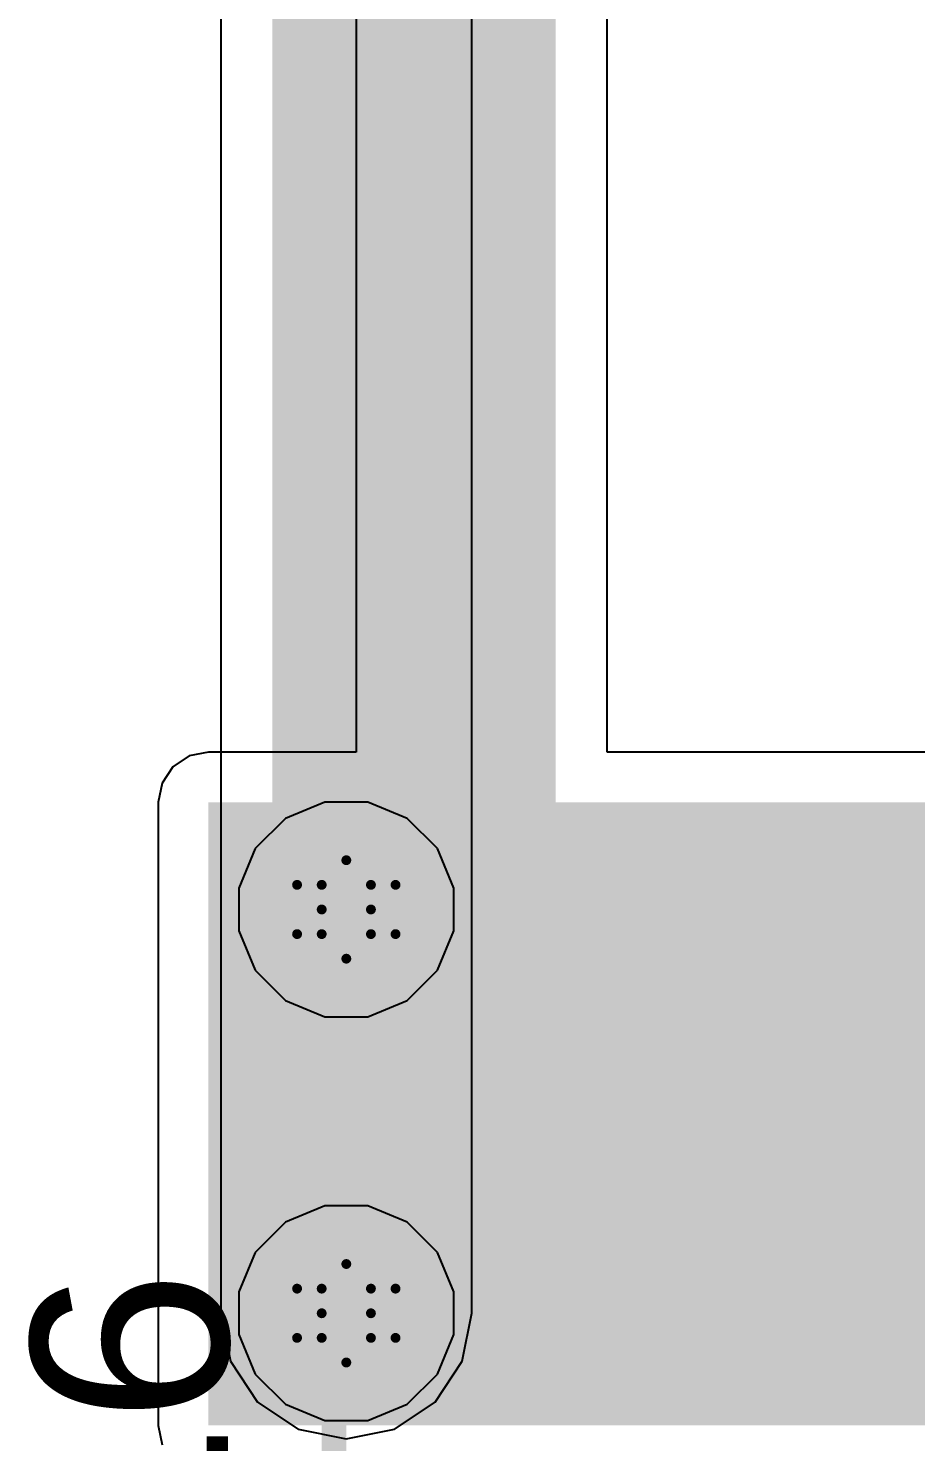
# Model space of a CAD drawing. Header units: inches. Extents: x 24 to 500, y 68 to 269.
# Drawn here: x 253.73 to 258.31, y 92.95 to 100.25 of the extents above; entities that cross this region are included whole.
import ezdxf

# ---------------------------------------------------------------- set-up
doc = ezdxf.new("R2010")
doc.units = ezdxf.units.IN
for name, color, linetype in [('Bottom Layer', 5, 'Continuous'), ('Drill Drawing', 1, 'Continuous'), ('Layer 1', 16, 'Continuous'), ('Layer 2', 76, 'Continuous'), ('Top Layer', 1, 'Continuous'), ('Top Overlay', 2, 'Continuous'), ('Top Paste', 8, 'Continuous'), ('Top Solder', 216, 'Continuous'), ('Via Holes', 16, 'Continuous')]:
    doc.layers.add(name, color=color, linetype=linetype)
doc.styles.add('Arial', font='', dxfattribs={"height": 0.2})
doc.styles.get('Arial').set_extended_font_data('Arial')

# ---------------------------------------------------------------- blocks, each defined once
blk = doc.blocks.new('RVT1E100M0405__62')
at = {"layer": 'Top Layer'}
for points in [[(-3.1, 0.8), (-0.5, 0.8), (-0.5, -0.8), (-3.1, -0.8)], [(0.5, 0.8), (3.1, 0.8), (3.1, -0.8), (0.5, -0.8)]]:
    blk.add_hatch(color=1, dxfattribs=at).paths.add_polyline_path(points)
at = {"layer": 'Top Paste'}
for points in [[(-3.1, 0.8), (-0.5, 0.8), (-0.5, -0.8), (-3.1, -0.8)], [(0.5, 0.8), (3.1, 0.8), (3.1, -0.8), (0.5, -0.8)]]:
    blk.add_hatch(color=8, dxfattribs=at).paths.add_polyline_path(points)
at = {"layer": 'Top Solder'}
for points in [[(-3.2016, 0.9016), (-0.3984, 0.9016), (-0.3984, -0.9016), (-3.2016, -0.9016)], [(0.3984, 0.9016), (3.2016, 0.9016), (3.2016, -0.9016), (0.3984, -0.9016)]]:
    blk.add_hatch(color=216, dxfattribs=at).paths.add_polyline_path(points)
at = {"layer": 'Top Overlay'}
for points in [[(-2.159, 1.524, 0.127, 0.127, 0), (-1.4605, 2.2225, 0.127, 0.127, 0)], [(-1.27, 2.2225, 0.127, 0.127, 0), (-1.4605, 2.2225, 0.127, 0.127, 0)], [(2.159, 2.2225, 0.127, 0.127, 0), (-1.27, 2.2225, 0.127, 0.127, 0)], [(2.159, 0.9906, 0.127, 0.127, 0), (2.159, 2.2225, 0.127, 0.127, 0)], [(-2.7432, 0.9398, 0.127, 0.127, 0), (-2.7432, 1.651, 0.127, 0.127, 0)], [(-2.159, 0.9652, 0.127, 0.127, 0), (-2.159, 1.524, 0.127, 0.127, 0)], [(-2.3876, 1.2954, 0.127, 0.127, 0), (-3.0988, 1.2954, 0.127, 0.127, 0)], [(-2.159, -1.524, 0.127, 0.127, 0), (-2.159, -0.9652, 0.127, 0.127, 0)], [(2.159, -2.2225, 0.127, 0.127, 0), (2.159, -0.9906, 0.127, 0.127, 0)], [(-1.4605, -2.2225, 0.127, 0.127, 0), (-2.159, -1.524, 0.127, 0.127, 0)], [(-1.27, -2.2225, 0.127, 0.127, 0), (-1.4605, -2.2225, 0.127, 0.127, 0)], [(2.159, -2.2225, 0.127, 0.127, 0), (-1.27, -2.2225, 0.127, 0.127, 0)]]:
    blk.add_lwpolyline(points, format="xyseb", dxfattribs=at)
for points in [[(-1.4923, 2.2225, 0.0635, 0.0635, 1), (-1.4288, 2.2225, 0.0635, 0.0635, 1)], [(-1.4923, 2.2225, 0.0635, 0.0635, 1), (-1.4288, 2.2225, 0.0635, 0.0635, 1)], [(-1.3018, 2.2225, 0.0635, 0.0635, 1), (-1.2383, 2.2225, 0.0635, 0.0635, 1)], [(-1.3018, 2.2225, 0.0635, 0.0635, 1), (-1.2383, 2.2225, 0.0635, 0.0635, 1)], [(2.1272, 2.2225, 0.0635, 0.0635, 1), (2.1907, 2.2225, 0.0635, 0.0635, 1)], [(2.1272, 2.2225, 0.0635, 0.0635, 1), (2.1907, 2.2225, 0.0635, 0.0635, 1)], [(-2.775, 1.651, 0.0635, 0.0635, 1), (-2.7115, 1.651, 0.0635, 0.0635, 1)], [(-2.1908, 1.524, 0.0635, 0.0635, 1), (-2.1273, 1.524, 0.0635, 0.0635, 1)], [(-2.1908, 1.524, 0.0635, 0.0635, 1), (-2.1273, 1.524, 0.0635, 0.0635, 1)], [(-3.1306, 1.2954, 0.0635, 0.0635, 1), (-3.0671, 1.2954, 0.0635, 0.0635, 1)], [(-2.4194, 1.2954, 0.0635, 0.0635, 1), (-2.3559, 1.2954, 0.0635, 0.0635, 1)], [(-2.1908, 0.9652, 0.0635, 0.0635, 1), (-2.1273, 0.9652, 0.0635, 0.0635, 1)], [(2.1272, 0.9906, 0.0635, 0.0635, 1), (2.1907, 0.9906, 0.0635, 0.0635, 1)], [(-2.775, 0.9398, 0.0635, 0.0635, 1), (-2.7115, 0.9398, 0.0635, 0.0635, 1)], [(-2.1908, -0.9652, 0.0635, 0.0635, 1), (-2.1273, -0.9652, 0.0635, 0.0635, 1)], [(2.1272, -0.9906, 0.0635, 0.0635, 1), (2.1907, -0.9906, 0.0635, 0.0635, 1)], [(-2.1908, -1.524, 0.0635, 0.0635, 1), (-2.1273, -1.524, 0.0635, 0.0635, 1)], [(-2.1908, -1.524, 0.0635, 0.0635, 1), (-2.1273, -1.524, 0.0635, 0.0635, 1)], [(-1.4923, -2.2225, 0.0635, 0.0635, 1), (-1.4288, -2.2225, 0.0635, 0.0635, 1)], [(-1.4923, -2.2225, 0.0635, 0.0635, 1), (-1.4288, -2.2225, 0.0635, 0.0635, 1)], [(-1.3018, -2.2225, 0.0635, 0.0635, 1), (-1.2383, -2.2225, 0.0635, 0.0635, 1)], [(-1.3018, -2.2225, 0.0635, 0.0635, 1), (-1.2383, -2.2225, 0.0635, 0.0635, 1)], [(2.1272, -2.2225, 0.0635, 0.0635, 1), (2.1907, -2.2225, 0.0635, 0.0635, 1)], [(2.1272, -2.2225, 0.0635, 0.0635, 1), (2.1907, -2.2225, 0.0635, 0.0635, 1)]]:
    blk.add_lwpolyline(points, format="xyseb", close=True, dxfattribs=at)

msp = doc.modelspace()

# ---------------------------------------------------------------- hatches: boundary and pattern name
at = {"layer": 'Bottom Layer'}
h = msp.add_hatch(color=5, dxfattribs=at)
edge = h.paths.add_edge_path()
edge.add_arc((255.3716, 95.7004), 0.3, 0, 360)
h = msp.add_hatch(color=5, dxfattribs=at)
edge = h.paths.add_edge_path()
edge.add_arc((255.3716, 93.6176), 0.3, 0, 360)
at = {"layer": 'Layer 1'}
h = msp.add_hatch(color=16, dxfattribs=at)
edge = h.paths.add_edge_path()
edge.add_arc((255.3716, 95.7004), 0.3, 0, 360)
h = msp.add_hatch(color=16, dxfattribs=at)
edge = h.paths.add_edge_path()
edge.add_arc((255.3716, 93.6176), 0.3, 0, 360)
at = {"layer": 'Layer 2'}
h = msp.add_hatch(color=76, dxfattribs=at)
edge = h.paths.add_edge_path()
edge.add_arc((255.3716, 95.7004), 0.3, 0, 360)
h = msp.add_hatch(color=76, dxfattribs=at)
edge = h.paths.add_edge_path()
edge.add_arc((255.3716, 93.6176), 0.3, 0, 360)
at = {"layer": 'Top Layer'}
msp.add_hatch(color=1, dxfattribs=at).paths.add_polyline_path([(254.6604, 93.0388), (262.9748, 93.0388), (262.9748, 96.2532), (254.6604, 96.2532)])
h = msp.add_hatch(color=1, dxfattribs=at)
edge = h.paths.add_edge_path()
edge.add_arc((255.3716, 95.7004), 0.3, 0, 360)
h = msp.add_hatch(color=1, dxfattribs=at)
edge = h.paths.add_edge_path()
edge.add_arc((255.3716, 93.6176), 0.3, 0, 360)
at = {"layer": 'Via Holes'}
h = msp.add_hatch(color=7, dxfattribs=at)
edge = h.paths.add_edge_path()
edge.add_arc((255.3716, 95.7004), 0.15, 0, 360)
h = msp.add_hatch(color=7, dxfattribs=at)
edge = h.paths.add_edge_path()
edge.add_arc((255.3716, 93.6176), 0.15, 0, 360)

# ---------------------------------------------------------------- linework, layer by layer
at = {"layer": 'Bottom Layer'}
for p, q in [((254.7242, 108.0516), (254.7242, 93.6176)), ((256.019, 93.6176), (256.019, 108.0516)), ((254.7242, 93.6176), (254.7734, 93.3698)), ((255.9698, 93.3698), (256.019, 93.6176)), ((254.7734, 93.3698), (254.9138, 93.1598)), ((255.8294, 93.1598), (255.9698, 93.3698)), ((254.9138, 93.1598), (255.1238, 93.0194)), ((255.6194, 93.0194), (255.8294, 93.1598)), ((255.1238, 93.0194), (255.3716, 92.9702)), ((255.3716, 92.9702), (255.6194, 93.0194))]:
    msp.add_line(p, q, dxfattribs=at)
msp.add_lwpolyline([(255.3716, 93.6176, 0.762, 0.762, 0), (255.3716, 108.0516, 0.762, 0.762, 0)], format="xyseb", dxfattribs=at)
msp.add_lwpolyline([(255.1811, 93.6176, 0.381, 0.381, 1), (255.5621, 93.6176, 0.381, 0.381, 1)], format="xyseb", close=True, dxfattribs=at)
at = {"layer": 'Drill Drawing'}
for points in [[(255.2446, 95.8274, 0.0508, 0.0508, 0), (255.3716, 95.9544, 0.0508, 0.0508, 0)], [(255.3716, 95.9544, 0.0508, 0.0508, 0), (255.4986, 95.8274, 0.0508, 0.0508, 0)], [(255.1176, 95.8274, 0.0508, 0.0508, 0), (255.2446, 95.7004, 0.0508, 0.0508, 0)], [(255.1176, 95.8274, 0.0508, 0.0508, 0), (255.2446, 95.8274, 0.0508, 0.0508, 0)], [(255.4986, 95.8274, 0.0508, 0.0508, 0), (255.6256, 95.8274, 0.0508, 0.0508, 0)], [(255.4986, 95.7004, 0.0508, 0.0508, 0), (255.6256, 95.8274, 0.0508, 0.0508, 0)], [(255.1176, 95.5734, 0.0508, 0.0508, 0), (255.2446, 95.7004, 0.0508, 0.0508, 0)], [(255.4986, 95.7004, 0.0508, 0.0508, 0), (255.6256, 95.5734, 0.0508, 0.0508, 0)], [(255.1176, 95.5734, 0.0508, 0.0508, 0), (255.2446, 95.5734, 0.0508, 0.0508, 0)], [(255.2446, 95.5734, 0.0508, 0.0508, 0), (255.3716, 95.4464, 0.0508, 0.0508, 0)], [(255.3716, 95.4464, 0.0508, 0.0508, 0), (255.4986, 95.5734, 0.0508, 0.0508, 0)], [(255.4986, 95.5734, 0.0508, 0.0508, 0), (255.6256, 95.5734, 0.0508, 0.0508, 0)], [(255.2446, 93.7446, 0.0508, 0.0508, 0), (255.3716, 93.8716, 0.0508, 0.0508, 0)], [(255.3716, 93.8716, 0.0508, 0.0508, 0), (255.4986, 93.7446, 0.0508, 0.0508, 0)], [(255.1176, 93.7446, 0.0508, 0.0508, 0), (255.2446, 93.6176, 0.0508, 0.0508, 0)], [(255.1176, 93.7446, 0.0508, 0.0508, 0), (255.2446, 93.7446, 0.0508, 0.0508, 0)], [(255.4986, 93.7446, 0.0508, 0.0508, 0), (255.6256, 93.7446, 0.0508, 0.0508, 0)], [(255.4986, 93.6176, 0.0508, 0.0508, 0), (255.6256, 93.7446, 0.0508, 0.0508, 0)], [(255.1176, 93.4906, 0.0508, 0.0508, 0), (255.2446, 93.6176, 0.0508, 0.0508, 0)], [(255.4986, 93.6176, 0.0508, 0.0508, 0), (255.6256, 93.4906, 0.0508, 0.0508, 0)], [(255.1176, 93.4906, 0.0508, 0.0508, 0), (255.2446, 93.4906, 0.0508, 0.0508, 0)], [(255.2446, 93.4906, 0.0508, 0.0508, 0), (255.3716, 93.3636, 0.0508, 0.0508, 0)], [(255.3716, 93.3636, 0.0508, 0.0508, 0), (255.4986, 93.4906, 0.0508, 0.0508, 0)], [(255.4986, 93.4906, 0.0508, 0.0508, 0), (255.6256, 93.4906, 0.0508, 0.0508, 0)]]:
    msp.add_lwpolyline(points, format="xyseb", dxfattribs=at)
for points in [[(255.3589, 95.9544, 0.0254, 0.0254, 1), (255.3843, 95.9544, 0.0254, 0.0254, 1)], [(255.3589, 95.9544, 0.0254, 0.0254, 1), (255.3843, 95.9544, 0.0254, 0.0254, 1)], [(255.1049, 95.8274, 0.0254, 0.0254, 1), (255.1303, 95.8274, 0.0254, 0.0254, 1)], [(255.1049, 95.8274, 0.0254, 0.0254, 1), (255.1303, 95.8274, 0.0254, 0.0254, 1)], [(255.2319, 95.8274, 0.0254, 0.0254, 1), (255.2573, 95.8274, 0.0254, 0.0254, 1)], [(255.2319, 95.8274, 0.0254, 0.0254, 1), (255.2573, 95.8274, 0.0254, 0.0254, 1)], [(255.4859, 95.8274, 0.0254, 0.0254, 1), (255.5113, 95.8274, 0.0254, 0.0254, 1)], [(255.4859, 95.8274, 0.0254, 0.0254, 1), (255.5113, 95.8274, 0.0254, 0.0254, 1)], [(255.6129, 95.8274, 0.0254, 0.0254, 1), (255.6383, 95.8274, 0.0254, 0.0254, 1)], [(255.6129, 95.8274, 0.0254, 0.0254, 1), (255.6383, 95.8274, 0.0254, 0.0254, 1)], [(255.2319, 95.7004, 0.0254, 0.0254, 1), (255.2573, 95.7004, 0.0254, 0.0254, 1)], [(255.2319, 95.7004, 0.0254, 0.0254, 1), (255.2573, 95.7004, 0.0254, 0.0254, 1)], [(255.4859, 95.7004, 0.0254, 0.0254, 1), (255.5113, 95.7004, 0.0254, 0.0254, 1)], [(255.4859, 95.7004, 0.0254, 0.0254, 1), (255.5113, 95.7004, 0.0254, 0.0254, 1)], [(255.1049, 95.5734, 0.0254, 0.0254, 1), (255.1303, 95.5734, 0.0254, 0.0254, 1)], [(255.1049, 95.5734, 0.0254, 0.0254, 1), (255.1303, 95.5734, 0.0254, 0.0254, 1)], [(255.2319, 95.5734, 0.0254, 0.0254, 1), (255.2573, 95.5734, 0.0254, 0.0254, 1)], [(255.2319, 95.5734, 0.0254, 0.0254, 1), (255.2573, 95.5734, 0.0254, 0.0254, 1)], [(255.4859, 95.5734, 0.0254, 0.0254, 1), (255.5113, 95.5734, 0.0254, 0.0254, 1)], [(255.4859, 95.5734, 0.0254, 0.0254, 1), (255.5113, 95.5734, 0.0254, 0.0254, 1)], [(255.6129, 95.5734, 0.0254, 0.0254, 1), (255.6383, 95.5734, 0.0254, 0.0254, 1)], [(255.6129, 95.5734, 0.0254, 0.0254, 1), (255.6383, 95.5734, 0.0254, 0.0254, 1)], [(255.3589, 95.4464, 0.0254, 0.0254, 1), (255.3843, 95.4464, 0.0254, 0.0254, 1)], [(255.3589, 95.4464, 0.0254, 0.0254, 1), (255.3843, 95.4464, 0.0254, 0.0254, 1)], [(255.3589, 93.8716, 0.0254, 0.0254, 1), (255.3843, 93.8716, 0.0254, 0.0254, 1)], [(255.3589, 93.8716, 0.0254, 0.0254, 1), (255.3843, 93.8716, 0.0254, 0.0254, 1)], [(255.1049, 93.7446, 0.0254, 0.0254, 1), (255.1303, 93.7446, 0.0254, 0.0254, 1)], [(255.1049, 93.7446, 0.0254, 0.0254, 1), (255.1303, 93.7446, 0.0254, 0.0254, 1)], [(255.2319, 93.7446, 0.0254, 0.0254, 1), (255.2573, 93.7446, 0.0254, 0.0254, 1)], [(255.2319, 93.7446, 0.0254, 0.0254, 1), (255.2573, 93.7446, 0.0254, 0.0254, 1)], [(255.4859, 93.7446, 0.0254, 0.0254, 1), (255.5113, 93.7446, 0.0254, 0.0254, 1)], [(255.4859, 93.7446, 0.0254, 0.0254, 1), (255.5113, 93.7446, 0.0254, 0.0254, 1)], [(255.6129, 93.7446, 0.0254, 0.0254, 1), (255.6383, 93.7446, 0.0254, 0.0254, 1)], [(255.6129, 93.7446, 0.0254, 0.0254, 1), (255.6383, 93.7446, 0.0254, 0.0254, 1)], [(255.2319, 93.6176, 0.0254, 0.0254, 1), (255.2573, 93.6176, 0.0254, 0.0254, 1)], [(255.2319, 93.6176, 0.0254, 0.0254, 1), (255.2573, 93.6176, 0.0254, 0.0254, 1)], [(255.4859, 93.6176, 0.0254, 0.0254, 1), (255.5113, 93.6176, 0.0254, 0.0254, 1)], [(255.4859, 93.6176, 0.0254, 0.0254, 1), (255.5113, 93.6176, 0.0254, 0.0254, 1)], [(255.1049, 93.4906, 0.0254, 0.0254, 1), (255.1303, 93.4906, 0.0254, 0.0254, 1)], [(255.1049, 93.4906, 0.0254, 0.0254, 1), (255.1303, 93.4906, 0.0254, 0.0254, 1)], [(255.2319, 93.4906, 0.0254, 0.0254, 1), (255.2573, 93.4906, 0.0254, 0.0254, 1)], [(255.2319, 93.4906, 0.0254, 0.0254, 1), (255.2573, 93.4906, 0.0254, 0.0254, 1)], [(255.4859, 93.4906, 0.0254, 0.0254, 1), (255.5113, 93.4906, 0.0254, 0.0254, 1)], [(255.4859, 93.4906, 0.0254, 0.0254, 1), (255.5113, 93.4906, 0.0254, 0.0254, 1)], [(255.6129, 93.4906, 0.0254, 0.0254, 1), (255.6383, 93.4906, 0.0254, 0.0254, 1)], [(255.6129, 93.4906, 0.0254, 0.0254, 1), (255.6383, 93.4906, 0.0254, 0.0254, 1)], [(255.3589, 93.3636, 0.0254, 0.0254, 1), (255.3843, 93.3636, 0.0254, 0.0254, 1)], [(255.3589, 93.3636, 0.0254, 0.0254, 1), (255.3843, 93.3636, 0.0254, 0.0254, 1)]]:
    msp.add_lwpolyline(points, format="xyseb", close=True, dxfattribs=at)
at = {"layer": 'Layer 1'}
for p, q in [((255.2614, 96.2544), (255.0578, 96.1701)), ((255.4818, 96.2544), (255.2614, 96.2544)), ((255.6854, 96.1701), (255.4818, 96.2544)), ((255.0578, 96.1701), (254.9019, 96.0142)), ((255.8413, 96.0142), (255.6854, 96.1701)), ((254.9019, 96.0142), (254.8176, 95.8106)), ((255.9256, 95.8106), (255.8413, 96.0142)), ((254.8176, 95.8106), (254.8176, 95.5902)), ((255.9256, 95.5902), (255.9256, 95.8106)), ((254.8176, 95.5902), (254.9019, 95.3866)), ((255.8413, 95.3866), (255.9256, 95.5902)), ((254.9019, 95.3866), (255.0578, 95.2307)), ((255.6854, 95.2307), (255.8413, 95.3866)), ((255.0578, 95.2307), (255.2614, 95.1464)), ((255.4818, 95.1464), (255.6854, 95.2307)), ((255.2614, 95.1464), (255.4818, 95.1464)), ((255.2614, 94.1716), (255.0578, 94.0873)), ((255.4818, 94.1716), (255.2614, 94.1716)), ((255.6854, 94.0873), (255.4818, 94.1716)), ((255.0578, 94.0873), (254.9019, 93.9314)), ((255.8413, 93.9314), (255.6854, 94.0873)), ((254.9019, 93.9314), (254.8176, 93.7278)), ((255.9256, 93.7278), (255.8413, 93.9314)), ((254.8176, 93.7278), (254.8176, 93.5074)), ((255.9256, 93.5074), (255.9256, 93.7278)), ((254.8176, 93.5074), (254.9019, 93.3038)), ((255.8413, 93.3038), (255.9256, 93.5074)), ((254.9019, 93.3038), (255.0578, 93.1479)), ((255.6854, 93.1479), (255.8413, 93.3038)), ((255.0578, 93.1479), (255.2614, 93.0636)), ((255.4818, 93.0636), (255.6854, 93.1479)), ((255.2614, 93.0636), (255.4818, 93.0636))]:
    msp.add_line(p, q, dxfattribs=at)
at = {"layer": 'Top Layer'}
for p, q in [((255.4227, 102.5406), (255.4227, 96.5121)), ((256.7175, 96.5121), (256.7175, 101.9432)), ((254.5613, 96.4924), (254.4773, 96.4363)), ((254.6604, 96.5121), (254.5613, 96.4924)), ((255.4227, 96.5121), (254.6604, 96.5121)), ((262.9748, 96.5121), (256.7175, 96.5121)), ((254.4773, 96.4363), (254.4211, 96.3523)), ((254.4211, 96.3523), (254.4014, 96.2532)), ((254.4014, 96.2532), (254.4014, 93.0388)), ((254.4014, 93.0388), (254.4211, 92.9397))]:
    msp.add_line(p, q, dxfattribs=at)
for points in [[(256.0701, 96.169, 0.762, 0.762, 0), (256.0701, 102.5406, 0.762, 0.762, 0)], [(256.8576, 94.884, 0.254, 0.254, -0.28204), (256.0701, 96.169, 0.254, 0.254, 0)], [(256.8576, 94.884, 0.254, 0.254, 0), (257.5123, 94.7268, 0.254, 0.254, 0)]]:
    msp.add_lwpolyline(points, format="xyseb", dxfattribs=at)
for points in [[(255.8796, 96.169, 0.381, 0.381, 1), (256.2606, 96.169, 0.381, 0.381, 1)], [(256.0066, 96.169, 0.127, 0.127, 1), (256.1336, 96.169, 0.127, 0.127, 1)], [(256.7941, 94.884, 0.127, 0.127, 1), (256.9211, 94.884, 0.127, 0.127, 1)], [(256.7941, 94.884, 0.127, 0.127, 1), (256.9211, 94.884, 0.127, 0.127, 1)], [(257.4488, 94.7268, 0.127, 0.127, 1), (257.5758, 94.7268, 0.127, 0.127, 1)]]:
    msp.add_lwpolyline(points, format="xyseb", close=True, dxfattribs=at)

# ---------------------------------------------------------------- block references
at = {"rotation": 270}
msp.add_blockref('RVT1E100M0405__62', (257.5306, 92.9268), dxfattribs=at)

# ---------------------------------------------------------------- texts
at = {"layer": 'Top Overlay', "style": 'Arial'}
msp.add_text('C16', height=1.016, rotation=90, dxfattribs=at).set_placement((254.7618, 91.2372))

doc.saveas('drawing.dxf')
